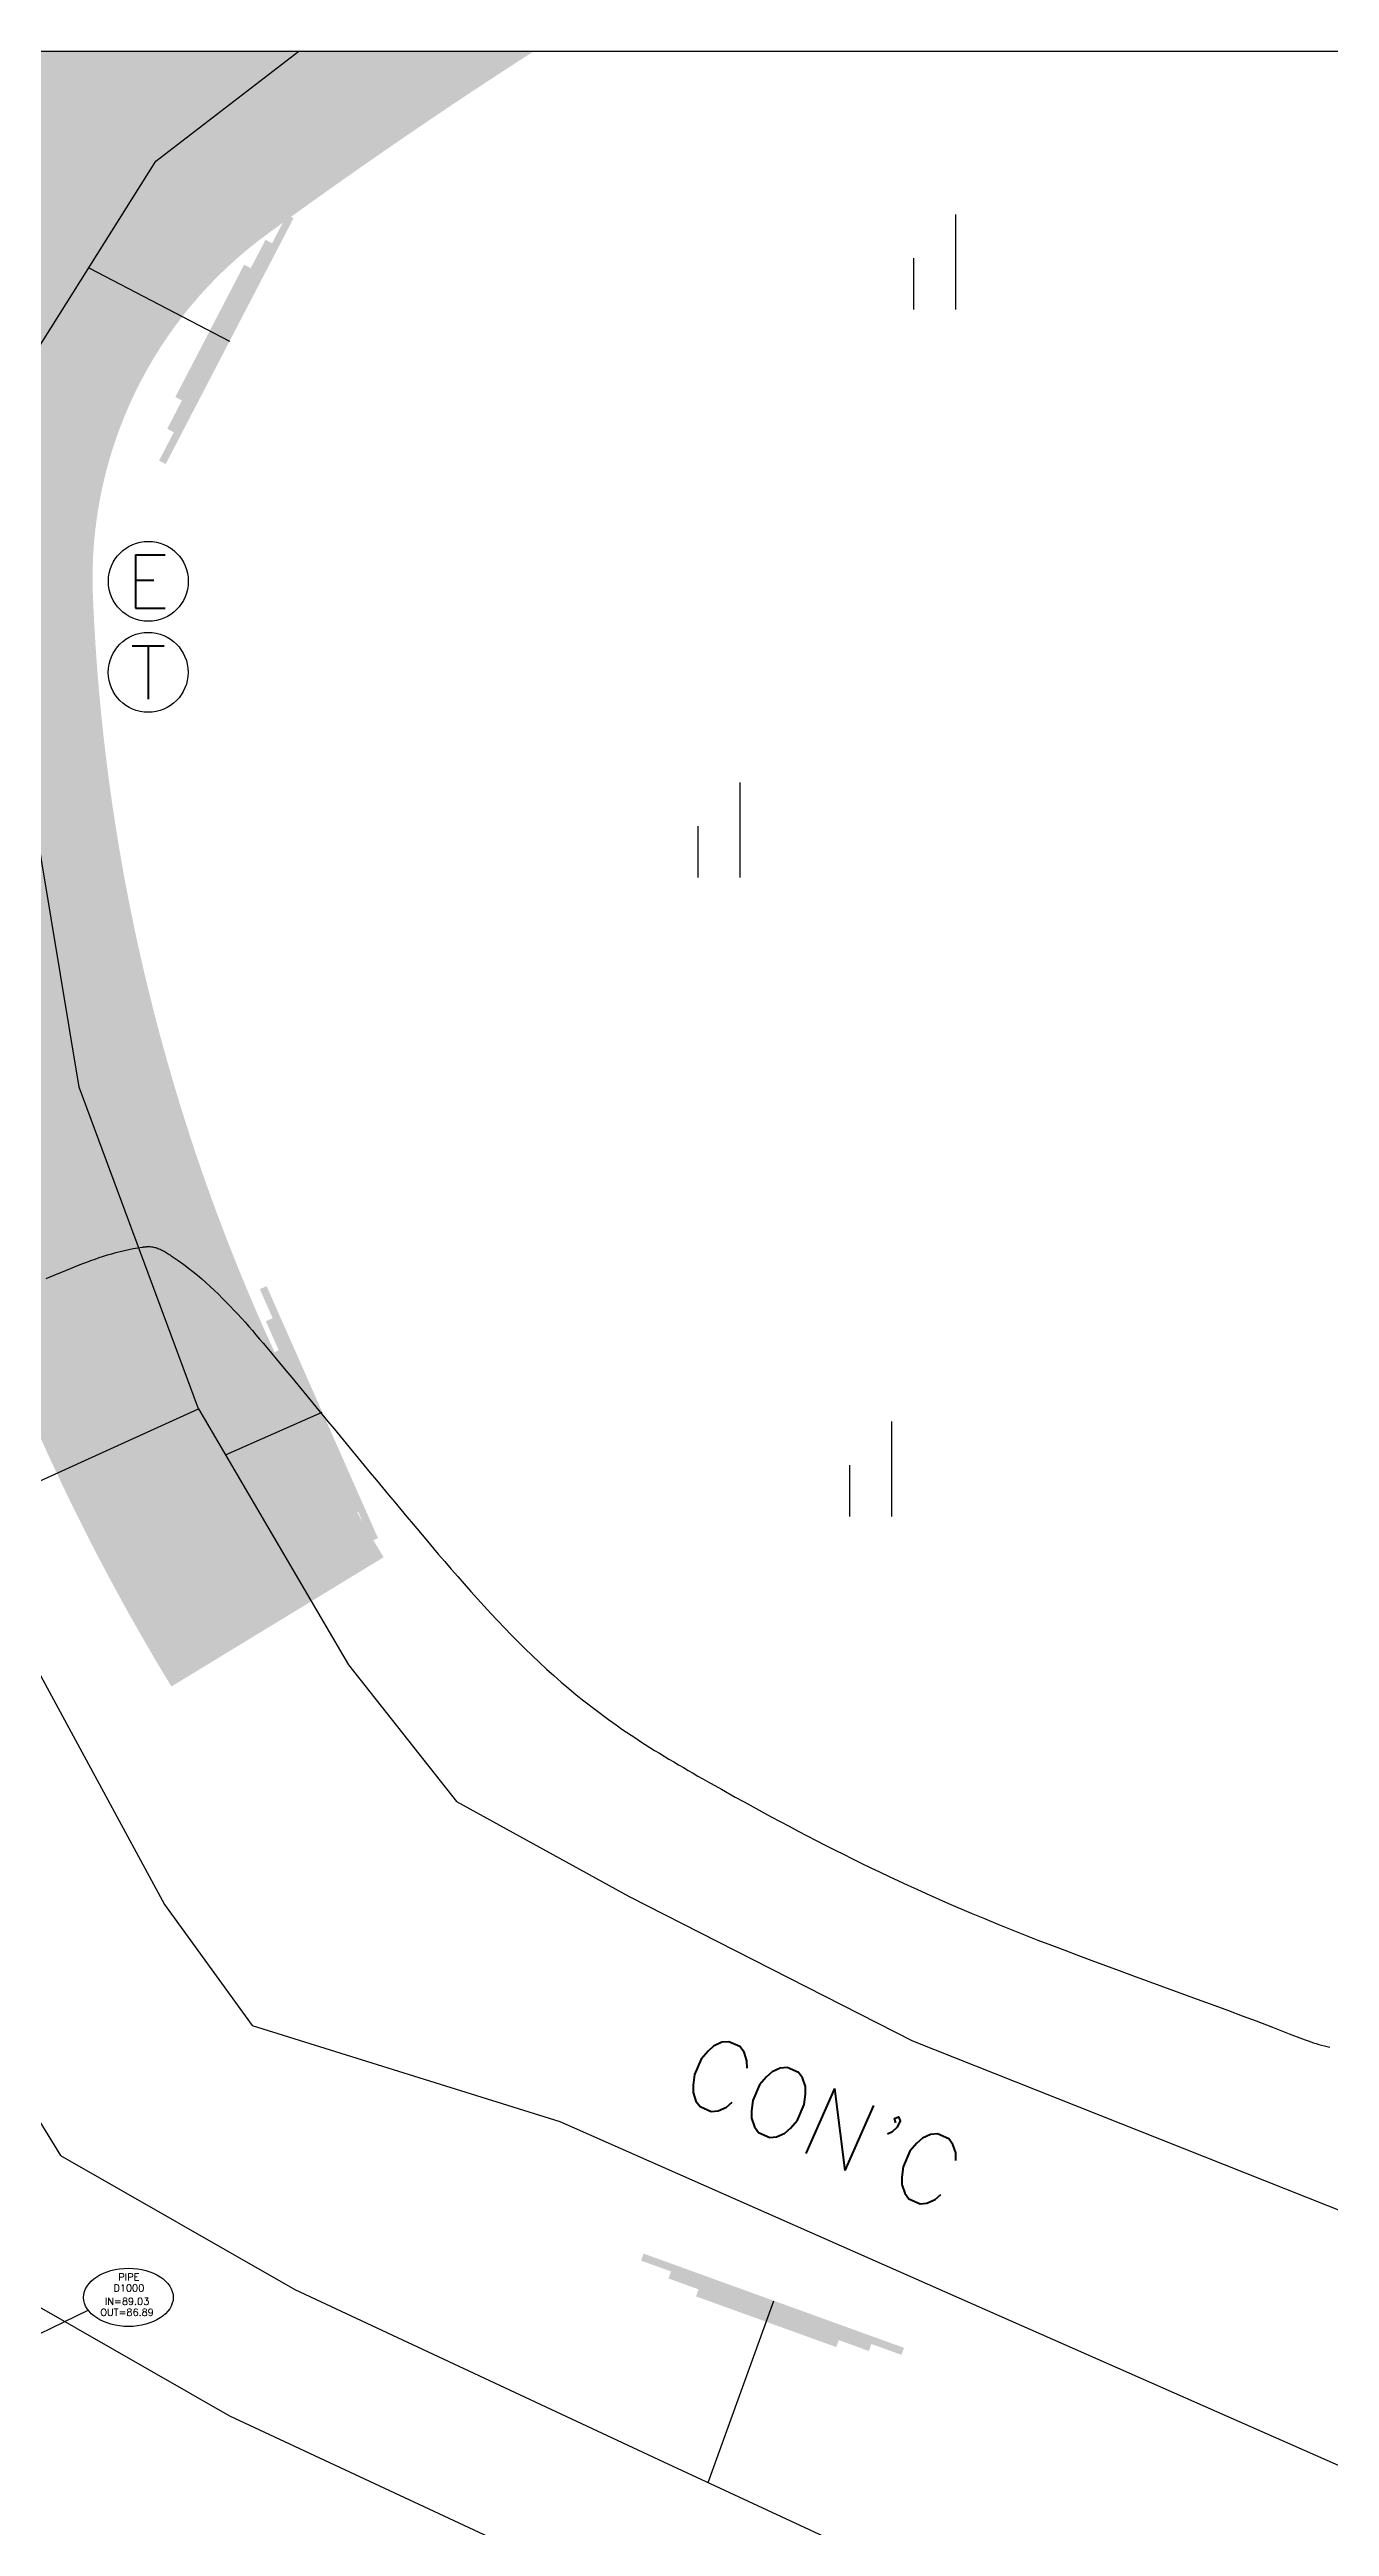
# Model space of a CAD drawing. Header units: inches. Extents: x 12 to 407, y 13 to 268.
# Drawn here: x 154.75 to 172.77, y 233.16 to 268.03 of the extents above; entities that cross this region are included whole.
import ezdxf
from ezdxf.enums import TextEntityAlignment as Align

# ---------------------------------------------------------------- set-up
doc = ezdxf.new("R2010")
doc.units = ezdxf.units.IN
doc.header["$MEASUREMENT"] = 0
doc.linetypes.add('PHANTOM2', pattern=[12.5, 10, -0.5, 0.5, -0.5, 0.5, -0.5])
for name, color, linetype in [('1-1CON', 35, 'Continuous'), ('1-ROAD', 1, 'Continuous'), ('1-SIM', 8, 'Continuous'), ('1-TEXT', 7, 'Continuous'), ('1-구조물상세', 7, 'Continuous'), ('1-물선', 5, 'Continuous'), ('NR', 7, 'Continuous'), ('솔리드', 7, 'PHANTOM2'), ('체신주', 4, 'Continuous'), ('한전주', 4, 'Continuous')]:
    doc.layers.add(name, color=color, linetype=linetype)
doc.styles.add('ghs', font='romans.shx', dxfattribs={"bigfont": 'ghs.shx'})

# ---------------------------------------------------------------- blocks, each defined once
blk = doc.blocks.new('A$C0C523BD5')
at = {"layer": '1-SIM'}
for p, q in [((0.3944576354988385, 0.8915101256570778), (0.3944576354988385, 1.2741656974e-06)), ((1.9774597604e-06, 0.4800446797744371), (1.9774597604e-06, 1.2741656974e-06))]:
    blk.add_line(p, q, dxfattribs=at)

msp = doc.modelspace()

# ---------------------------------------------------------------- hatches: boundary and pattern name
at = {"layer": '솔리드'}
h = msp.add_hatch(color=253, dxfattribs=at)
edge = h.paths.add_edge_path()
edge.add_line((67.43488268936039, 268.0111741536082), (58.9520405718124, 268.0111741508142))
edge.add_line((58.9520405718124, 268.0111741508142), (60.11733465278508, 261.6079829186917))
edge.add_line((60.11733465278508, 261.6079829186917), (60.312678668741, 261.0003525987984))
edge.add_line((60.312678668741, 261.0003525987984), (60.32436713958145, 259.2592947548972))
edge.add_line((60.32436713958145, 259.2592947548972), (60.05838115895153, 257.2175271223084))
edge.add_line((60.05838115895153, 257.2175271223084), (59.66423932099701, 255.5406213682861))
edge.add_line((59.66423932099701, 255.5406213682861), (59.28546136999489, 254.8464798965276))
edge.add_line((59.28546136999489, 254.8464798965276), (42.53421603525044, 252.8192334268958))
edge.add_line((42.53421603525044, 252.8192334268958), (29.07645619297386, 251.2388646146999))
edge.add_line((29.07645619297386, 251.2388646146999), (25.24202897036434, 250.1706280848728))
edge.add_line((25.24202897036434, 250.1706280848728), (18.82665594303967, 248.0394096943335))
edge.add_line((18.82665594303967, 248.0394096943335), (18.82665594303967, 239.2982516671316))
edge.add_line((18.82665594303967, 239.2982516671316), (28.0628244318998, 240.3307659682603))
edge.add_line((28.0628244318998, 240.3307659682603), (29.65231982255341, 240.4594856538595))
edge.add_line((29.65231982255341, 240.4594856538595), (35.50911850118996, 240.9337778595061))
edge.add_line((35.50911850118996, 240.9337778595061), (39.7316315063274, 240.9261602462054))
edge.add_line((39.7316315063274, 240.9261602462054), (49.90405027950169, 237.157802620043))
edge.add_line((49.90405027950169, 237.157802620043), (79.93446730459095, 237.1036263323174))
edge.add_arc((79.90740663195015, 222.1036507096858), 15.00000003118771, 78.46304093438948, 89.89663578860677, ccw=False)
edge.add_line((82.90740666175247, 236.8005891973869), (82.90740666175247, 236.2457863642619))
edge.add_arc((84.90740664685131, 236.2457863614679), 2, 180, 226.7599299931512)
edge.add_line((83.53729315483929, 234.7888069451571), (83.9922255911863, 234.4847298647062))
edge.add_line((83.9922255911863, 234.4847298647062), (99.90122577929856, 230.3167298166798))
edge.add_line((99.90122577929856, 230.3167298166798), (112.4301593192852, 227.0990451025561))
edge.add_arc((125.4074066617525, 227.867843831961), 13.00000000283957, 109.50436407979521, 183.3903568226307, ccw=False)
edge.add_arc((89.56514348471524, 329.0587775549636), 94.35116625476604, 289.5043640466723, 303.8787157517178)
edge.add_arc((45.47492818916203, 388.5750187030778), 168.3751109129444, 305.0453031663802, 307.8752507476966)
edge.add_arc((147.6957260855472, 249.7798914062575), 5.999999991632645, 18.07421790772912, 78.92910718873799, ccw=False)
edge.add_arc((183.5644665249622, 261.4857410239772), 31.73053745405447, 198.0742180429171, 211.3369522482946)
edge.add_line((156.4626658149994, 244.9836379616306), (159.452098403219, 246.8038832043082))
edge.add_arc((183.5644666441715, 261.4857407473744), 28.23053742190248, 182.308742695918, 211.336951702403, ccw=False)
edge.add_arc((161.3519746401346, 260.5902000582562), 5.999999997156491, 126.15063895106519, 182.3087428414462, ccw=False)
edge.add_arc((202.8428806253708, 203.7989426097618), 76.33308041939395, 122.73177354833709, 126.1512910509303, ccw=False)
edge.add_line((161.5690573641098, 268.0111741536082), (140.4143898525274, 268.0111741554708))
edge.add_line((140.4143898525274, 268.0111741554708), (137.0319750198162, 265.782443833609))
edge.add_arc((89.56514352941872, 329.0587775912852), 79.10116627093758, 284.97397416578605, 306.8754496324187, ccw=False)
edge.add_arc((89.79897037530304, 346.4098606445611), 95.91831179850092, 277.1446857016844, 282.1599337332252, ccw=False)
edge.add_line((101.7288460173643, 251.2363317339466), (100.7990404852665, 251.1264182199509))
edge.add_line((100.7990404852665, 251.1264182199509), (95.24272752189995, 253.0902298521967))
edge.add_line((95.24272752189995, 253.0902298521967), (93.3616517522371, 253.3227012651757))
edge.add_line((93.3616517522371, 253.3227012651757), (75.09993942463757, 253.6143690478773))
edge.add_line((75.09993942463757, 253.6143690478773), (72.20985766137005, 257.5012929542706))
edge.add_line((72.20985766137005, 257.5012929542706), (70.75678854072453, 260.1736602364824))
edge.add_line((70.75678854072453, 260.1736602364824), (68.88922678315998, 264.3650500737847))
edge.add_line((68.88922678315998, 264.3650500737847), (67.90891090417267, 267.2487368733407))
edge.add_line((67.90891090417267, 267.2487368733407), (67.43488268936039, 268.0111741470889))

# ---------------------------------------------------------------- linework, layer by layer
for points in [[(18.82665594303967, 268.0111741536082), (281.1495063790119, 268.0111741536082), (281.1495063790119, 25.2811741717876), (18.82665594303967, 25.2811741717876)], [(18.8266559751703, 268.011174155238), (281.1495063962413, 268.011174155238), (281.1495063962413, 25.28117417248609), (18.8266559751703, 25.28117417248609)]]:
    msp.add_lwpolyline(points, close=True)
at = {"layer": '1-1CON', "color": 8, "linetype": 'Continuous', "elevation": 65.49599999999998}
msp.add_lwpolyline([(154.6998399706556, 250.729074206042), (154.7564825477077, 250.7523840124038), (154.8132001968099, 250.7758467158553), (154.8700063737108, 250.7993864275766), (154.9269145788624, 250.8229272438464), (154.9839382978155, 250.8463932777074), (155.0410910161211, 250.8697086347518), (155.09838621933, 250.8927974168462), (155.1558374078943, 250.915583733308), (155.2134580226614, 250.9379916869354), (155.2712616087867, 250.9599453851831), (155.3292616518213, 250.9813689299178), (155.3874715628101, 251.0021864332509), (155.4459049316122, 251.0223219951865), (155.5045751692726, 251.0416997269047), (155.5634958209469, 251.0602437274781), (155.6226803125812, 251.0778781062243), (155.6821421893312, 251.0945269678039), (155.7418949218466, 251.1101144187403), (155.8019519360735, 251.124564565557), (155.862326821871, 251.137801511052), (155.923032975383, 251.149749365474), (155.9876365276052, 251.1609480435279), (156.052641233988, 251.1705332713452), (156.0562167974188, 251.1710540231568), (156.0597930314018, 251.1715669621033), (156.0633696826173, 251.1720706278709), (156.0669464232399, 251.1725635573519), (156.0705230446531, 251.1730442809192), (156.0740992488338, 251.173511335465), (156.0776747973634, 251.1739632578817), (156.0812493475153, 251.1743985813362), (156.084822690673, 251.1748158417893), (156.0883945437147, 251.1752135742706), (156.0919646384193, 251.1755903119472), (156.0955326916649, 251.1759445935738), (156.0990984203293, 251.1762749495235), (156.1026615710928, 251.1765799194825), (156.1062218757345, 251.1768580338237), (156.1097790511324, 251.1771078331647), (156.1133328439666, 251.177327846947), (156.1168829860164, 251.1775166129944), (156.1204291643573, 251.1776726663363), (156.1239711703731, 251.177794543865), (156.1275086911394, 251.1778807768849), (156.1468034150078, 251.178149083468), (156.1659484567119, 251.1772667829198), (156.1814899506046, 251.1758099038404), (156.1969348998739, 251.1736486207944), (156.2122849585487, 251.170814652766), (156.2275418551637, 251.1673397159454), (156.2427072437479, 251.1632555283857), (156.2577828379347, 251.1585938118649), (156.2727702619507, 251.1533862797794), (156.2876711996271, 251.1476646520448), (156.3024873496963, 251.1414606485766), (156.3172203959896, 251.1348059818399), (156.3318720074369, 251.1277323782695), (156.3464438529684, 251.1202715493989), (156.3609376313163, 251.1124552151439), (156.3753549816086, 251.1043150944886), (156.3896976174785, 251.095882905486), (156.4039672078563, 251.0871903652576), (156.418165421672, 251.0782691918564), (156.4322939427568, 251.069151105198), (156.4463544549419, 251.0598678214726), (156.4603486420585, 251.0504510568705), (156.4742781283333, 251.0409325341013), (156.5565856607629, 250.9840176811692), (156.6367332549764, 250.9257525688288), (156.7019488425924, 250.8764065539715), (156.7657992305233, 250.8262002541003), (156.8283484490587, 250.7751703409729), (156.8896606924011, 250.723353483553), (156.9498000504448, 250.6707863480103), (157.0088306428863, 250.6175056033087), (157.0668165745212, 250.5635479202745), (157.1238219799473, 250.508949964146), (157.1799109639599, 250.4537484048185), (157.2351476611568, 250.3979799103242), (157.2895961465313, 250.3416811505583), (157.3433205844833, 250.2848887907592), (157.3963850798084, 250.2276395026845), (157.4488537224008, 250.1699699543667), (157.5007906319572, 250.1119168129069), (157.5522599728777, 250.0535167482001), (157.6033258052541, 249.9948064264161), (157.6540522785856, 249.9358225165186), (157.7045035274698, 249.8766016911966), (157.7547435970976, 249.8171806128946), (157.8048366816713, 249.7575959543017), (157.9397799434139, 249.5964752834541), (158.0745864124967, 249.4346975514916), (158.159392258711, 249.3326325861988), (158.2441700162365, 249.2303432885808), (158.3289326937868, 249.127847635026), (158.413693329878, 249.025163602854), (158.4984649779274, 248.9223091759038), (158.5832606466486, 248.8193023277697), (158.6680934192611, 248.7161610394967), (158.7529762597753, 248.612903290267), (158.837922281213, 248.509547056469), (158.922944417782, 248.4061103182164), (159.0080557974054, 248.3026110528288), (159.0932694287969, 248.1990672404197), (159.1785983504726, 248.0954968611029), (159.2640555711462, 247.9919178903353), (159.3496541293337, 247.8883483082307), (159.4354071082546, 247.7848060949025), (159.5213274719192, 247.6813092258078), (159.6074283035471, 247.5778756810603), (159.693722626753, 247.4745234407735), (159.7802234800531, 247.3712704831985), (159.8669439317657, 247.2681347847235), (160.0438974412157, 247.0585239183408), (160.2218682380392, 246.8495475899679), (160.3126993836834, 246.7434954362241), (160.4038938196375, 246.637750174689), (160.4955016138031, 246.5323831744743), (160.587572848983, 246.4274658130732), (160.6801575781776, 246.3230694577348), (160.7733059139921, 246.2192654878152), (160.8670678796245, 246.1161252724257), (160.9614935280754, 246.0137201834721), (161.0566330166532, 245.912121593791), (161.1525363387539, 245.8114008780819), (161.2492535920812, 245.7116294073192), (161.3468348445369, 245.6128785543394), (161.4453301938249, 245.5152196938423), (161.5447896482422, 245.4187241940078), (161.6452633352949, 245.3234634313983), (161.7468013228847, 245.2295087779191), (161.849453649111, 245.1369316054759), (161.9532704116775, 245.045803285974), (162.0583016635849, 244.956195194113), (162.1645974876358, 244.8681787017983), (162.2722079517318, 244.7818251827982), (162.4429428042843, 244.6492496550334), (162.6171504320575, 244.5211065270257), (162.6806035997345, 244.4753131315363), (162.7444769354536, 244.4300590202463), (162.8087533326818, 244.3853238577274), (162.873415669985, 244.3410873011005), (162.93844684083, 244.297329011212), (163.0038297237827, 244.2540286470455), (163.06954721231, 244.2111658694473), (163.1355821998789, 244.1687203364697), (163.2019175352527, 244.1266717080277), (163.2685361417009, 244.0849996449676), (163.3354208679868, 244.0436838034791), (163.4025546075775, 244.0027038462711), (163.469920268841, 243.9620394360525), (163.537500730343, 243.9216702224937), (163.6052788706495, 243.8815758729604), (163.6732375683262, 243.8417360455048), (163.7413597019388, 243.802130400042), (163.8096281798555, 243.7627385955554), (163.8780258508398, 243.723540288235), (163.946535653062, 243.6845151445148), (164.0151404352857, 243.6456428177905), (164.2092486532404, 243.5361577661959), (164.4038421573116, 243.427568387079), (164.5297847600652, 243.3577924425033), (164.6559316875412, 243.2884235510853), (164.7822838189079, 243.2194782568392), (164.9088419588281, 243.150973102848), (165.0356069864704, 243.0829246321944), (165.1625797810032, 243.01534938703), (165.2897611619903, 242.9482639104378), (165.4171519787981, 242.881684746432), (165.5447531403972, 242.8156284380955), (165.6725654812528, 242.7501115285111), (165.8005898358299, 242.685150561693), (165.9288270534946, 242.6207620797929), (166.0572780283167, 242.556962626825), (166.1859436096622, 242.4937687449408), (166.3148246319963, 242.4311969781545), (166.4439219595863, 242.3692638695491), (166.5732364417984, 242.307985958482), (166.702768957801, 242.2473797954869), (166.832520312257, 242.1874619180587), (166.962491414137, 242.1282488711429), (167.0926831277086, 242.0697571987537), (167.40912815053, 241.9296187971038), (167.7268820317461, 241.7939225116995), (167.9141269685699, 241.7155718690035), (168.1018068404867, 241.6385311538604), (168.2899128707124, 241.5626877209422), (168.4784364016725, 241.4879289277148), (168.6673686416818, 241.4141421335069), (168.8567009182646, 241.3412146939215), (169.0464244844391, 241.2690339645621), (169.2365306379272, 241.1974873047573), (169.4270106615497, 241.1264620719728), (169.6178558232261, 241.0558456218121), (169.8090574206783, 240.9855253108096), (170.0006067218258, 240.9153884992254), (170.1924949796869, 240.8453225417313), (170.3847135217859, 240.7752147967246), (170.57725358624, 240.7049526188773), (170.7701065154745, 240.6344233693806), (170.9632635029031, 240.5635144010437), (171.1567159207536, 240.4921130750579), (171.3504549475385, 240.4201067451638), (171.5444719256832, 240.34738277069), (171.7387581380083, 240.2738285100338), (171.9712690772487, 240.1847937915725), (172.2041396709158, 240.0942513298494), (172.2421775074674, 240.0794833282259), (172.280235669203, 240.0647869332013), (172.3183194162323, 240.0502180483443), (172.3564341278745, 240.0358325762925), (172.3945851685478, 240.0216864159581), (172.4327777983619, 240.0078354718414), (172.4710174413397, 239.9943356447172), (172.5093094022943, 239.9812428400171), (172.5476590605451, 239.9686129557219), (172.5860716911031, 239.9565018972633), (172.6245526881887, 239.9449655644846), (172.6631073864176, 239.9340598590923), (172.7017411204054, 239.9238406837237), (172.740459239669, 239.9143639410165), (172.7792670788242, 239.9056855345395)], dxfattribs=at)
at = {"layer": '1-ROAD'}
for points, elevation in [([(82.37790175396935, 241.7018722219643), (102.3989017667247, 242.7548722213385), (109.6549017490818, 243.634872222158), (114.5709017874672, 244.5838722221804), (118.9969017716123, 245.6948722217483), (123.5869017602874, 247.3938722217706), (128.6239017756654, 249.2318722203624), (133.4549017759039, 251.5478722227988), (140.68090177197, 256.2558722205711), (143.7839017869903, 258.3208722219122), (146.2219017507507, 259.2438722213981), (147.9439017536117, 259.1898722227913), (149.5109017701818, 258.1328722218302), (150.3032326163723, 256.4950014705089), (152.0879017474128, 251.2538722211746), (153.4239017875864, 247.3418722206977), (156.842901787348, 248.8918722205115), (155.1639017524196, 253.4248722221953), (154.1059017540886, 259.7978722209361), (154.1059017540886, 259.7978722209361), (154.1449017735197, 261.8858722213906), (154.4629017474128, 263.6298722213385), (156.2429017486049, 266.4618722217408), (158.2563859583809, 268.011174155238)], -23.50400000000002), ([(156.842901787348, 248.8918722205115), (158.9569017650558, 245.2868722219271), (160.4759017737581, 243.3628722213459), (162.9119017483665, 242.0258722219867), (166.9019017728044, 239.994872221562), (166.9019017728044, 239.994872221562), (174.7929017605259, 236.8618722230447), (180.6379017593338, 232.5618722213683), (186.4949017675592, 228.5678722214204), (191.576901754923, 224.8338722221804), (195.2659017654134, 222.4908722218377), (199.2889017524196, 221.2258722221729), (206.3309017481281, 218.5808722216887), (215.5129017593338, 215.783872220504), (222.3649017872287, 214.3338722221804), (229.5009017648174, 212.9208722215396), (238.1009017737581, 211.7858722226945), (243.7759017707779, 211.459872221413), (253.1219017865135, 210.6388722218824), (266.4119017632677, 210.2568722216663)], -109.4066817376595), ([(153.4239017875864, 247.3418722206977), (156.3669017614795, 241.9158722216514), (157.6019017757847, 240.2088722212491), (161.9349017502739, 238.8578722205264), (167.9579017521812, 236.1988722205413), (173.8109017672016, 233.6168722220016), (178.7589017512275, 230.5928722227243), (184.6819017739965, 226.1378722217185), (189.8139017732813, 222.3398722194386), (193.7319017710163, 219.9988722194237), (198.0329017700626, 217.2298722218973), (204.701901754923, 214.8778722228733), (214.7459017546846, 212.0368722219271), (220.9759017737581, 210.5028722210106), (229.3069017739965, 209.0238722207275), (237.522901749797, 208.310872223067), (243.14190176744, 207.9178722219792), (252.9249017598106, 207.2778722204519), (266.4999017478897, 206.5198722219345), (275.9899017872287, 206.5008722216141), (280.4429017515852, 206.3948722219345), (281.1367055537178, 206.4891127541912)], -109.4066817376595)]:
    msp.add_lwpolyline(points, dxfattribs=dict(at, elevation=elevation))
at = {"layer": '1-구조물상세', "linetype": 'Continuous', "elevation": -23.50400000000002}
msp.add_lwpolyline([(153.39190176744, 235.2838722214353), (155.290419227071, 236.2015766509128)], dxfattribs=at)
at = {"layer": '1-구조물상세', "linetype": 'Continuous'}
msp.add_ellipse((155.8574156673624, 236.3816653386009, -109.4066817376595), major_axis=(-0.6311817647027782, 0), ratio=0.6493933918960952, dxfattribs=at)
at = {"layer": '1-물선', "elevation": -109.4066817376595}
for points in [[(147.002285129018, 258.0010530891147), (147.8599109860136, 257.258538989189), (150.5505569042637, 247.7890226224688), (152.6533208252861, 242.037034193824), (154.9011388333513, 238.3790905697522), (158.2011362077667, 236.4917186329392), (163.3955062391235, 234.066420027825), (168.1623439999296, 231.8530479993922), (171.9835315557195, 229.834113659176), (177.1873632581903, 225.7881323805329), (181.0830998780204, 220.9298194514838), (187.7039827914907, 217.0376453761262), (196.7206875147297, 213.372747171509), (210.7622294636442, 209.6143355805677), (224.3970116289331, 205.9227609642101), (238.1129912944509, 203.7458420124156), (251.0857577832414, 202.8384042985988), (265.2011433454229, 201.6804589320225), (273.2150420607998, 201.7988332536322), (280.5582566173746, 202.2442257058126), (281.1491113664581, 202.2595031799999)], [(146.4975183965637, 257.6766913531599), (145.9360639067365, 256.7119016422209), (148.6468455256893, 247.1715192951513), (150.8439896168186, 241.1613593481732), (153.4646646888925, 236.8966538736847), (157.2800284536554, 234.7145277437073), (162.5512972684576, 232.2533244153735), (167.2734595002605, 230.0606964433816), (170.8942719759418, 228.147630783568), (175.774137517996, 224.3535333460447), (179.7527036579324, 219.3919249920425), (186.8159753741695, 215.239686783242), (196.0831160010769, 211.4729972722259), (210.2423289032652, 207.6830894349393), (223.9777227552606, 203.9642745208246), (237.8860254945232, 201.7568311875937), (250.9342137338592, 200.8441177642223), (265.0376240970566, 199.6871547781182), (272.3355500759556, 199.5642632831139), (280.6677428247406, 200.2025775991631), (281.1494751932098, 200.2064548468468)]]:
    msp.add_lwpolyline(points, dxfattribs=at)
at = {"layer": 'NR', "linetype": 'Continuous'}
for p, q in [((155.2983355583622, 264.9590567954135, -109.4066817376595), (157.282028040476, 263.9273276178417, -109.4066817376595)), ((157.2230290981008, 248.2436418280256, -109.4066817376595), (158.5878717066719, 248.8469655372453, -109.4066817376595)), ((164.0207289965822, 233.7761121567589, -109.4066817376595), (164.9465955110265, 236.3350018754852, -109.4066817376595))]:
    msp.add_line(p, q, dxfattribs=at)
for points in [[(158.1818094016983, 265.6573257314292, -109.4066817376595), (156.3822466643526, 262.1973295023915, -109.4066817376595), (158.0886556567623, 265.7057754991827, -109.4066817376595), (156.2890929194166, 262.245779270145, -109.4066817376595)], [(157.8810138167812, 265.3065451652062, -109.4066817376595), (156.4967347593977, 262.6450096041215, -109.4066817376595), (157.7878600718452, 265.3549949320284, -109.4066817376595), (156.4035810144617, 262.6934593709436, -109.4066817376595)], [(157.580218216963, 264.9557645980519, -109.4066817376595), (156.6112228693439, 263.0926897049201, -109.4066817376595), (157.4870644571258, 265.0042143630114, -109.4066817376595), (156.5180691244079, 263.1411394698796, -109.4066817376595)], [(157.803550875373, 250.6212609203783, -109.4066817376595), (159.3721925379707, 247.072670150387, -109.4066817376595), (157.7080118866636, 250.5790282607329, -109.4066817376595), (159.2766535343601, 247.030437491673, -109.4066817376595)], [(157.8890090050174, 250.1695754796517, -109.4066817376595), (159.0956564160062, 247.4398902727542, -109.4066817376595), (157.793470016308, 250.127342821869, -109.4066817376595), (159.0001174570991, 247.3976576121775, -109.4066817376595)], [(157.9744671346618, 249.7178900389251, -109.4066817376595), (158.8191203387453, 247.80711039419, -109.4066817376595), (157.8789281459524, 249.6756573811424, -109.4066817376595), (158.7235813500358, 247.7648777336133, -109.4066817376595)], [(163.1129331054165, 236.998464095245, -109.4066817376595), (166.7802579315378, 235.6715396557254, -109.4066817376595), (163.0772082271053, 236.8997284256172, -109.4066817376595), (166.7445330383255, 235.5728039860976, -109.4066817376595)], [(163.5003610761835, 236.7466217603785, -109.4066817376595), (166.3213801743461, 235.7259106513363, -109.4066817376595), (163.46463616807, 236.647886091682, -109.4066817376595), (166.285655296035, 235.6271749835712, -109.4066817376595)], [(163.8877890469505, 236.494779425512, -109.4066817376595), (165.8625024320556, 235.7802816488099, -109.4066817376595), (163.8520641537382, 236.3960437568155, -109.4066817376595), (165.8267775239422, 235.6815459801135, -109.4066817376595)]]:
    msp.add_solid(points, dxfattribs=at)
at = {"layer": '체신주', "linetype": 'Continuous'}
msp.add_circle((156.1359017701818, 259.2638722218824, -109.4066817376595), 0.5625, dxfattribs=at)
at = {"layer": '한전주', "linetype": 'Continuous'}
msp.add_circle((156.1379017593338, 260.5458722206083, -109.4066817376595), 0.5625, dxfattribs=at)

# ---------------------------------------------------------------- block references
at = {"layer": '1-SIM', "xscale": 1.5, "yscale": 1.5, "zscale": 1.5}
for p in [(166.9136153819038, 264.3752448929724, -109.4066817376595), (163.8752646805717, 256.3762941014272, -109.4066817376595), (166.0129778148605, 247.3788446903479, -109.4066817376595)]:
    msp.add_blockref('A$C0C523BD5', p, dxfattribs=at)

# ---------------------------------------------------------------- texts
at = {"layer": '1-TEXT', "linetype": 'Continuous', "style": 'ghs'}
msp.add_text("CON'C", height=0.9999999999999994, rotation=336.179773617012, dxfattribs=at).set_placement((165.4385358156635, 238.3925339177501, -109.4066817376595), align=Align.CENTER)
at = {"layer": '1-구조물상세', "linetype": 'Continuous', "style": 'ghs'}
for s, p in [('D1000', (155.8638862432911, 236.4631897507486, -109.4066817376595)), ('PIPE', (155.8638862432911, 236.6181043580425, -109.4066817376595)), ('OUT=86.89', (155.8380821855737, 236.1214565921825, -109.4066817376595)), ('IN=89.03', (155.8380821855737, 236.2754297115159, -109.4066817376595))]:
    msp.add_text(s, height=0.1, dxfattribs=at).set_placement(p, align=Align.CENTER)
at = {"layer": '체신주', "linetype": 'Continuous', "style": 'ghs'}
msp.add_text('T', height=0.7499999999999999, dxfattribs=at).set_placement((156.1335026981308, 258.886272667746, -109.4066817376595), align=Align.CENTER)
at = {"layer": '한전주', "linetype": 'Continuous', "style": 'ghs'}
msp.add_text('E', height=0.7499999999999999, dxfattribs=at).set_placement((156.1355026872827, 260.1682726674032, -109.4066817376595), align=Align.CENTER)

doc.saveas('drawing.dxf')
